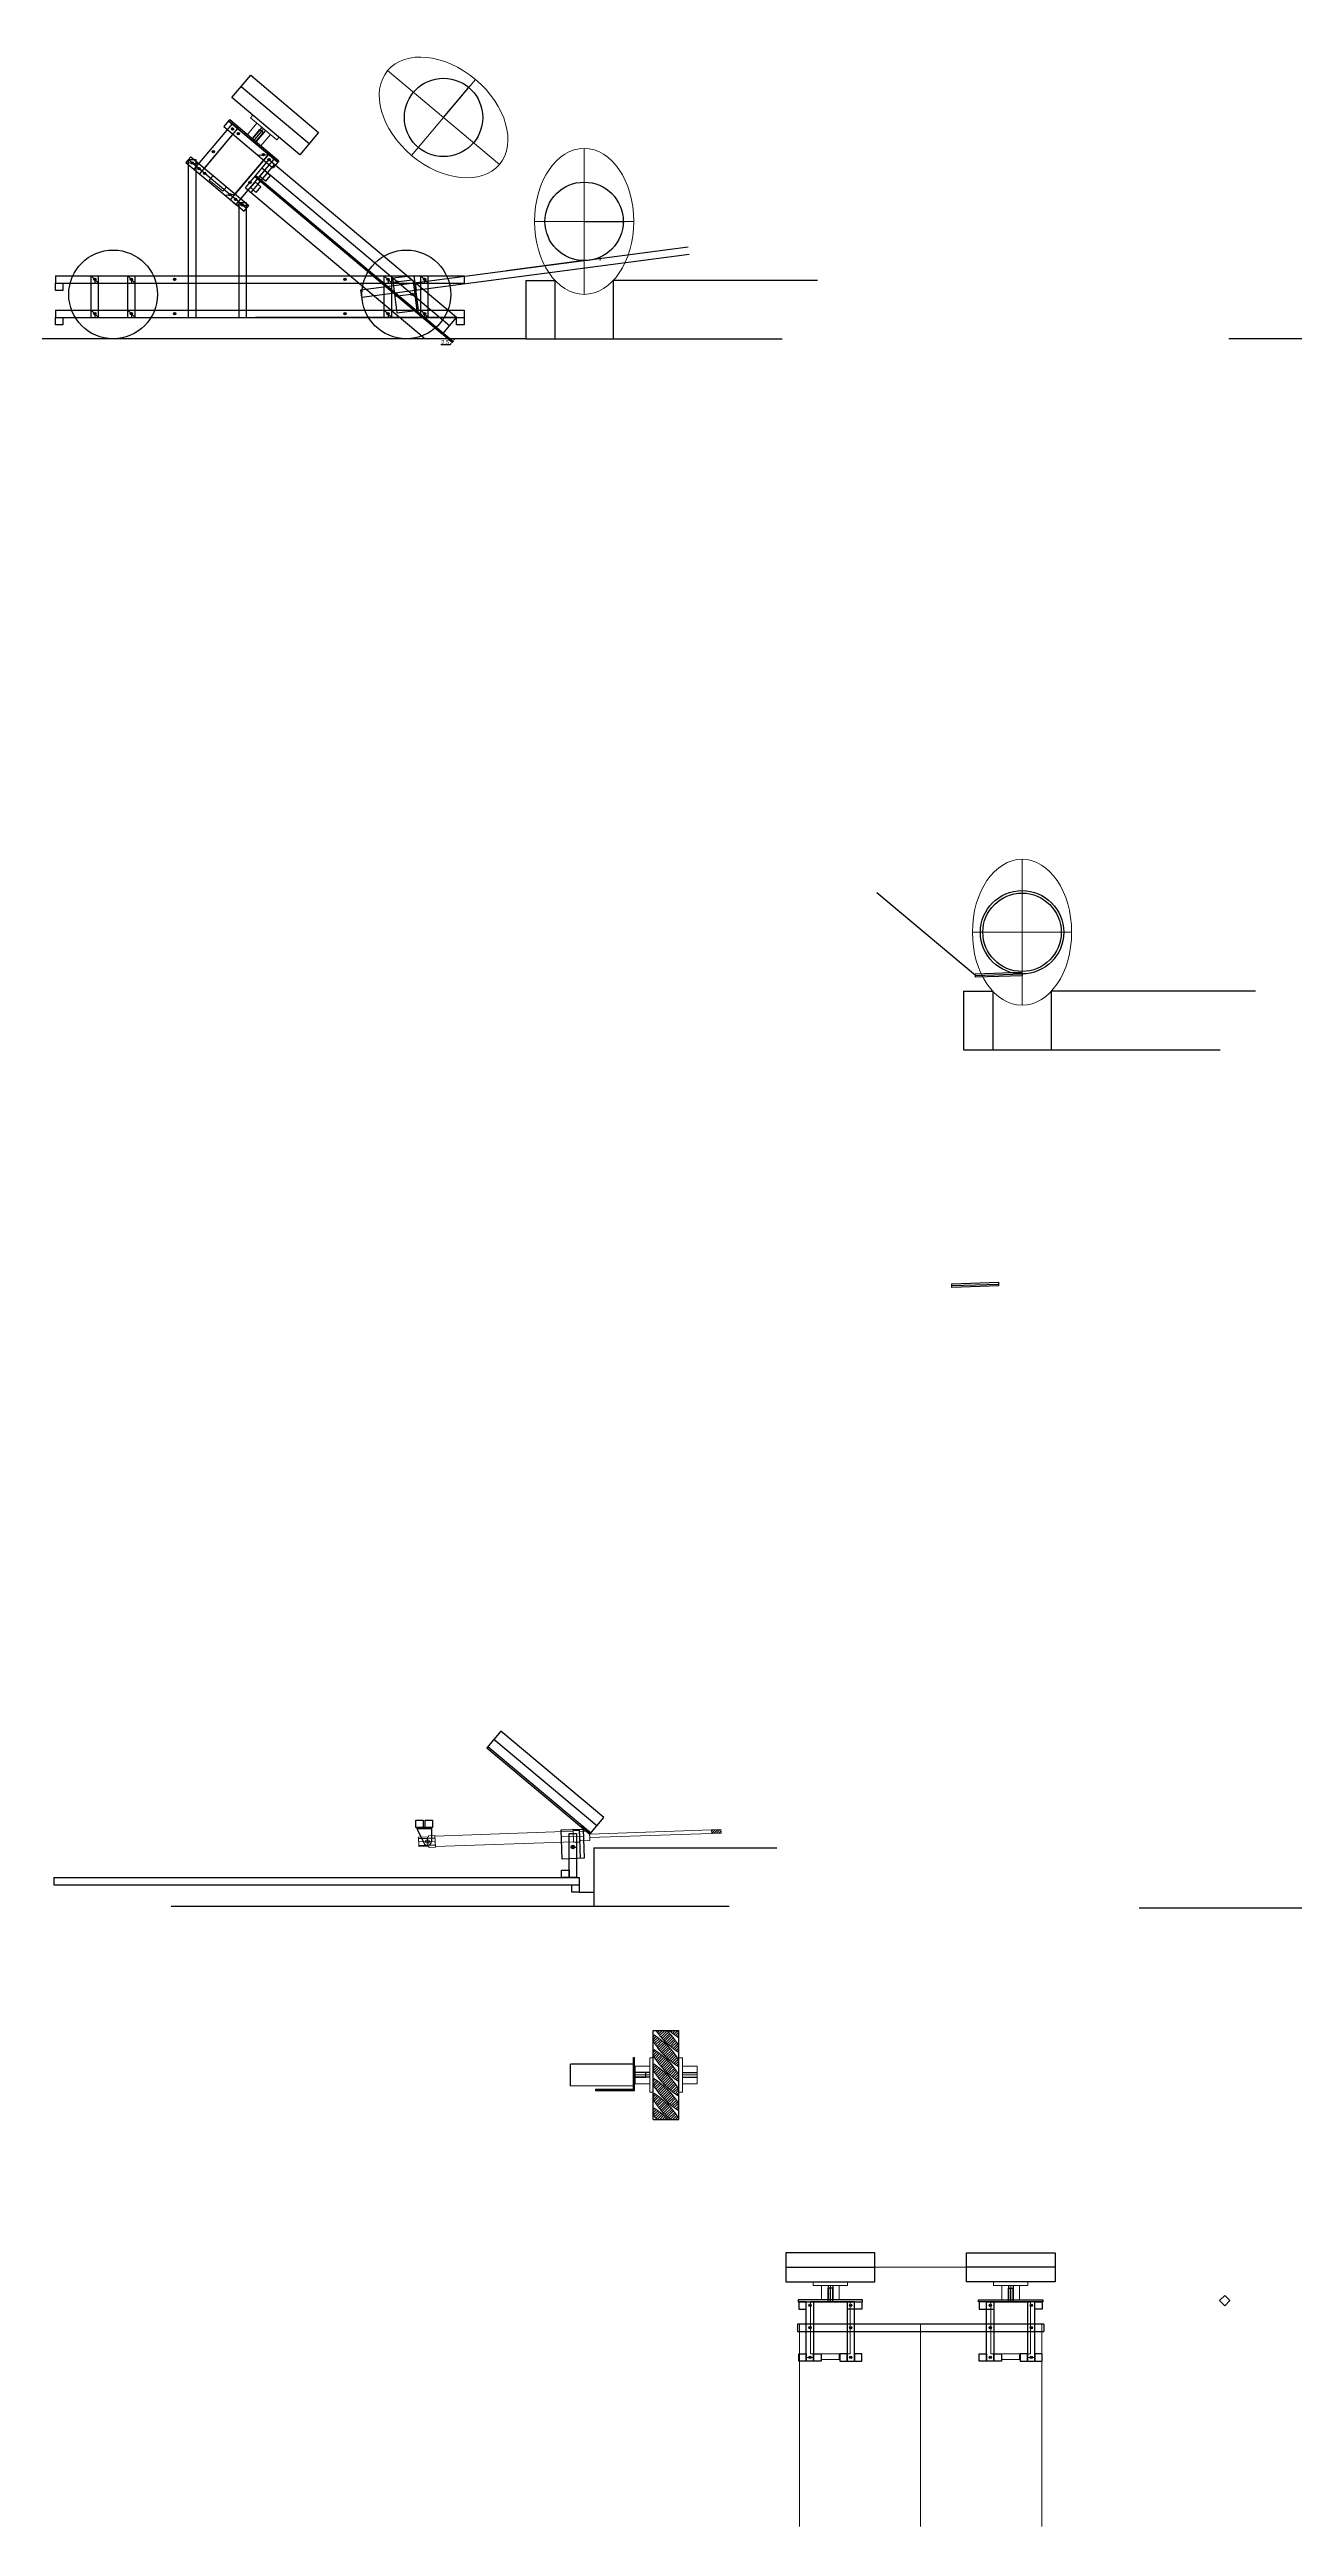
# Model space of a CAD drawing. Header units: millimetres. Extents: x -15418 to 43885, y -27590 to 23052.
# Drawn here: x 32879 to 35011, y -6632 to -2390 of the extents above; entities that cross this region are included whole.
import ezdxf

# ---------------------------------------------------------------- set-up
doc = ezdxf.new("R2010")
doc.units = ezdxf.units.MM
doc.header["$LTSCALE"] = 0.5
doc.layers.get('0').update_dxf_attribs({"lineweight": 5})
doc.layers.get('Defpoints').update_dxf_attribs({"color": 4})
for name, color, linetype in [('Layer1', 1, 'Continuous'), ('Layer2', 2, 'Continuous'), ('Layer3', 9, 'Continuous'), ('Layer4', 6, 'Continuous')]:
    doc.layers.add(name, color=color, linetype=linetype)
doc.layers.add('Layer5', color=51, linetype='Continuous', lineweight=5)
doc.layers.add('Layer9', color=3, linetype='Continuous', lineweight=5)
doc.dimstyles.new('ISO-25', dxfattribs={"dimtxt": 7, "dimasz": 3, "dimexe": 1, "dimexo": 1, "dimgap": 1, "dimtad": 1, "dimtoh": 1, "dimdec": 3, "dimdsep": 46, "dimtxsty": 'Standard', "dimcen": 2.5, "dimadec": 0, "dimazin": 0, "dimtfac": 1, "dimtdec": 3, "dimtmove": 0, "dimatfit": 3, "dimfxl": 1, "dimarcsym": 1})
pattern_1 = [(225, (57658.883, 9709.312), (2.24506403, -2.24506403), [])]

# ---------------------------------------------------------------- blocks, each defined once
blk = doc.blocks.new('*D106')
at = {"layer": 'Defpoints', "color": 0, "transparency": 16777216}
for p in [(33551.8, -2877.3), (33553.4, -2875.4), (33568, -2890.9)]:
    blk.add_point(p, dxfattribs=at)
at = {"layer": 'Layer1', "color": 0, "lineweight": -2, "transparency": 16777216}
for p, q in [((33552.6, -2878), (33568.7, -2891.5)), ((33554.2, -2876.1), (33570.3, -2889.6)), ((33571.5, -2886.7), (33573.4, -2884.4)), ((33564.1, -2895.5), (33549.1, -2895.5)), ((33566, -2893.2), (33564.1, -2895.5)), ((33569.6, -2889), (33568, -2890.9))]:
    blk.add_line(p, q, dxfattribs=at)
at = {"layer": 'Layer1', "color": 0, "transparency": 16777216}
for points in [[(33565.7, -2892.9), (33566.4, -2893.5), (33568, -2890.9)], [(33571.1, -2886.4), (33571.9, -2887), (33569.6, -2889)]]:
    blk.add_solid(points, dxfattribs=at)
at = {"layer": 'Layer1', "color": 0, "transparency": 16777216, "insert": (33556.1, -2891), "char_height": 7, "attachment_point": 5}
blk.add_mtext('2.5', dxfattribs=at)

msp = doc.modelspace()

# ---------------------------------------------------------------- hatches: boundary and pattern name
at = {"layer": 'Layer1', "true_color": 0xf8d731, "transparency": 33554661}
h = msp.add_hatch(dxfattribs=at)
h.set_pattern_fill('ANSI31', color=40, scale=0.52)
h.set_pattern_definition([(45, (9082.6226, -20088.0658), (-1.1674333, 1.1674333), [])])
h.paths.add_polyline_path([(33510.2079, -5434.5269), (33510.2079, -5436.0269), (33514.2079, -5436.0269), (33514.2079, -5434.5269)])
h.paths.add_polyline_path([(33530.2879, -5436.0269), (33530.2879, -5434.5269), (33526.2879, -5434.5269), (33526.2879, -5436.0269)])
at = {"layer": 'Layer5', "transparency": 33554661}
h = msp.add_hatch(dxfattribs=at)
h.set_pattern_fill('ANSI31', color=256, angle=-180)
h.set_pattern_definition(pattern_1)
h.paths.add_polyline_path([(33939.489, -5782.1657, 0.036565829), (33955.4219, -5794.0549), (33955.4219, -5790.0549), (33956.6619, -5791.2949), (33956.6619, -5786.2949), (33955.4219, -5785.0549), (33955.4219, -5782.1657)], flags=17)
edge = h.paths.add_edge_path()
edge.add_line((33956.6619, -5916.2949), (33956.6619, -5911.2949))
edge.add_line((33956.6619, -5911.2949), (33955.4219, -5910.0549))
edge.add_line((33955.4219, -5910.0549), (33955.4219, -5906.0549))
edge.add_arc((33840.4334, -5979.5234), 136.455, 32.5753358, 57.4246642)
edge.add_line((33913.9019, -5864.5349), (33913.9019, -5868.5349))
edge.add_line((33913.9019, -5868.5349), (33912.6619, -5867.2949))
edge.add_line((33912.6619, -5867.2949), (33912.6619, -5872.2949))
edge.add_line((33912.6619, -5872.2949), (33913.9019, -5873.5349))
edge.add_line((33913.9019, -5873.5349), (33913.9019, -5877.5349))
edge.add_arc((34028.6333, -5804.3235), 136.1, 212.5424058, 237.4575942)
edge.add_line((33955.4219, -5919.0549), (33955.4219, -5915.0549))
edge.add_line((33955.4219, -5915.0549), (33956.6619, -5916.2949))
edge = h.paths.add_edge_path()
edge.add_line((33956.6619, -5841.2949), (33956.6619, -5836.2949))
edge.add_line((33956.6619, -5836.2949), (33955.4219, -5835.0549))
edge.add_line((33955.4219, -5835.0549), (33955.4219, -5831.0549))
edge.add_arc((33840.4334, -5904.5234), 136.455, 32.5753358, 57.4246642)
edge.add_line((33913.9019, -5789.5349), (33913.9019, -5793.5349))
edge.add_line((33913.9019, -5793.5349), (33912.6619, -5792.2949))
edge.add_line((33912.6619, -5792.2949), (33912.6619, -5797.2949))
edge.add_line((33912.6619, -5797.2949), (33913.9019, -5798.5349))
edge.add_line((33913.9019, -5798.5349), (33913.9019, -5802.5349))
edge.add_arc((34028.6333, -5729.3235), 136.1, 212.5424058, 237.4575942)
edge.add_line((33955.4219, -5844.0549), (33955.4219, -5840.0549))
edge.add_line((33955.4219, -5840.0549), (33956.6619, -5841.2949))
edge = h.paths.add_edge_path()
edge.add_line((33956.6619, -5816.2949), (33956.6619, -5811.2949))
edge.add_line((33956.6619, -5811.2949), (33955.4219, -5810.0549))
edge.add_line((33955.4219, -5810.0549), (33955.4219, -5806.0549))
edge.add_arc((33840.4334, -5879.5234), 136.455, 32.5753358, 45.518645)
edge.add_line((33936.0443, -5782.1657), (33916.9919, -5782.1657))
edge.add_arc((34028.6333, -5704.3235), 136.1, 214.8862079, 237.4575942)
edge.add_line((33955.4219, -5819.0549), (33955.4219, -5815.0549))
edge.add_line((33955.4219, -5815.0549), (33956.6619, -5816.2949))
h = msp.add_hatch(dxfattribs=at)
h.set_pattern_fill('ANSI31', color=256, angle=-180)
h.set_pattern_definition(pattern_1)
edge = h.paths.add_edge_path()
edge.add_line((33956.6619, -5891.2949), (33956.6619, -5886.2949))
edge.add_line((33956.6619, -5886.2949), (33955.4219, -5885.0549))
edge.add_line((33955.4219, -5885.0549), (33955.4219, -5881.0549))
edge.add_arc((33840.4334, -5954.5234), 136.455, 32.5753358, 57.4246642)
edge.add_line((33913.9019, -5839.5349), (33913.9019, -5843.5349))
edge.add_line((33913.9019, -5843.5349), (33912.6619, -5842.2949))
edge.add_line((33912.6619, -5842.2949), (33912.6619, -5847.2949))
edge.add_line((33912.6619, -5847.2949), (33913.9019, -5848.5349))
edge.add_line((33913.9019, -5848.5349), (33913.9019, -5852.5349))
edge.add_arc((34028.6333, -5779.3235), 136.1, 212.5424058, 237.4575942)
edge.add_line((33955.4219, -5894.0549), (33955.4219, -5890.0549))
edge.add_line((33955.4219, -5890.0549), (33956.6619, -5891.2949))
edge = h.paths.add_edge_path()
edge.add_line((33956.6619, -5866.2949), (33956.6619, -5861.2949))
edge.add_line((33956.6619, -5861.2949), (33955.4219, -5860.0549))
edge.add_line((33955.4219, -5860.0549), (33955.4219, -5856.0549))
edge.add_arc((33840.4334, -5929.5234), 136.455, 32.5753358, 57.4246642)
edge.add_line((33913.9019, -5814.5349), (33913.9019, -5818.5349))
edge.add_line((33913.9019, -5818.5349), (33912.6619, -5817.2949))
edge.add_line((33912.6619, -5817.2949), (33912.6619, -5822.2949))
edge.add_line((33912.6619, -5822.2949), (33913.9019, -5823.5349))
edge.add_line((33913.9019, -5823.5349), (33913.9019, -5827.5349))
edge.add_arc((34028.6333, -5754.3235), 136.1, 212.5424058, 237.4575942)
edge.add_line((33955.4219, -5869.0549), (33955.4219, -5865.0549))
edge.add_line((33955.4219, -5865.0549), (33956.6619, -5866.2949))
h = msp.add_hatch(dxfattribs=at)
h.set_pattern_fill('ANSI31', color=256, angle=-180)
h.set_pattern_definition(pattern_1)
edge = h.paths.add_edge_path()
edge.add_line((33912.6619, -5892.2949), (33912.6619, -5897.2949))
edge.add_line((33912.6619, -5897.2949), (33913.9019, -5898.5349))
edge.add_line((33913.9019, -5898.5349), (33913.9019, -5902.5349))
edge.add_arc((34028.6333, -5829.3235), 136.1, 212.5424058, 230.6485407)
edge.add_line((33942.3356, -5934.5657), (33955.4219, -5934.5657))
edge.add_line((33955.4219, -5934.5657), (33955.4219, -5931.0549))
edge.add_arc((33840.4334, -6004.5234), 136.455, 32.5753358, 57.4246642)
edge.add_line((33913.9019, -5889.5349), (33913.9019, -5893.5349))
edge.add_line((33913.9019, -5893.5349), (33912.6619, -5892.2949))
edge = h.paths.add_edge_path()
edge.add_line((33912.6619, -5917.2949), (33912.6619, -5922.2949))
edge.add_line((33912.6619, -5922.2949), (33913.9019, -5923.5349))
edge.add_line((33913.9019, -5923.5349), (33913.9019, -5927.5349))
edge.add_arc((34028.6333, -5854.3235), 136.1, 212.5424058, 216.1273887)
edge.add_line((33918.7042, -5934.5657), (33938.4283, -5934.5657))
edge.add_arc((33840.4334, -6029.5234), 136.455, 44.0982036, 57.4246642)
edge.add_line((33913.9019, -5914.5349), (33913.9019, -5918.5349))
edge.add_line((33913.9019, -5918.5349), (33912.6619, -5917.2949))
at = {"layer": 'Layer9', "true_color": 0xf8d731, "transparency": 33554661}
h = msp.add_hatch(dxfattribs=at)
h.set_pattern_fill('ANSI31', color=40, scale=0.9, angle=2)
h.set_pattern_definition([(47, (2674.77, 3975.2038), (-2.0898432, 1.94881031), [])])
h.paths.add_polyline_path([(34028.7168, -5438.0943), (34012.7266, -5438.6527), (34012.936, -5444.649), (34028.9262, -5444.0906)])

# ---------------------------------------------------------------- linework, layer by layer
at = {"transparency": 33554661}
for p, q in [((33222.7683, -2506.6238), (33226.6251, -2502.0275)), ((33226.6251, -2502.0275), (33271.8217, -2539.952)), ((33201.3231, -2525.1805), (33144.115, -2593.3584)), ((33233.876, -2515.9442), (33217.8063, -2535.0953)), ((33240.7876, -2554.379), (33217.8063, -2535.0953)), ((33267.965, -2544.5483), (33222.7683, -2506.6238)), ((33245.3666, -2525.586), (33229.297, -2544.7371)), ((33256.8573, -2535.2278), (33240.7876, -2554.379)), ((33271.8217, -2539.952), (33267.965, -2544.5483)), ((33196.206, -2637.068), (33253.4141, -2568.8901)), ((33144.115, -2593.3584), (33196.206, -2637.068)), ((33158.6698, -2605.5714), (33152.2098, -2613.2702)), ((33152.2098, -2613.2702), (33175.1911, -2632.5538)), ((33181.6512, -2624.855), (33158.6698, -2605.5714)), ((33175.1911, -2632.5538), (33181.6512, -2624.855)), ((33880.6619, -5828.3657), (33878.6619, -5828.3657)), ((33881.6619, -5843.3657), (33881.6619, -5873.3657)), ((33906.6619, -5843.3657), (33881.6619, -5843.3657)), ((33912.6619, -5828.8657), (33906.6619, -5828.8657)), ((33906.6619, -5828.8657), (33906.6619, -5887.8657)), ((33912.6619, -5887.8657), (33912.6619, -5828.8657)), ((33956.6619, -5887.8657), (33956.6619, -5828.8657)), ((33956.6619, -5828.8657), (33962.6619, -5828.8657)), ((33962.6619, -5828.8657), (33962.6619, -5887.8657)), ((33962.6619, -5843.3657), (33987.6619, -5843.3657)), ((33987.6619, -5843.3657), (33987.6619, -5873.3657)), ((33813.7972, -5883.5271), (33813.8021, -5885.5271)), ((33881.6619, -5858.3657), (33878.6619, -5858.3657)), ((33880.6619, -5858.3657), (33878.6619, -5858.3657)), ((33906.6619, -5858.3657), (33881.6619, -5858.3657)), ((33906.6619, -5873.3657), (33881.6619, -5873.3657)), ((33906.6619, -5887.8657), (33912.6619, -5887.8657)), ((33962.6619, -5887.8657), (33956.6619, -5887.8657)), ((33962.6619, -5858.3657), (33987.6619, -5858.3657)), ((33962.6619, -5873.3657), (33987.6619, -5873.3657)), ((34245.5783, -6212.7108), (34186.5783, -6212.7108)), ((34186.5783, -6212.7108), (34186.5783, -6218.7108)), ((34186.5783, -6218.7108), (34245.5783, -6218.7108)), ((34201.0783, -6218.7108), (34201.0783, -6243.7108)), ((34216.0783, -6218.7108), (34216.0783, -6243.7108)), ((34231.0783, -6218.7108), (34231.0783, -6243.7108)), ((34245.5783, -6218.7108), (34245.5783, -6212.7108)), ((34495.5783, -6212.7108), (34554.5783, -6212.7108)), ((34495.5783, -6218.7108), (34495.5783, -6212.7108)), ((34554.5783, -6218.7108), (34495.5783, -6218.7108)), ((34510.0783, -6218.7108), (34510.0783, -6243.7108)), ((34525.0783, -6218.7108), (34525.0783, -6243.7108)), ((34540.0783, -6218.7108), (34540.0783, -6243.7108)), ((34554.5783, -6212.7108), (34554.5783, -6218.7108)), ((34182.0783, -6335.7108), (34182.0783, -6246.7108)), ((34201.0783, -6243.7108), (34231.0783, -6243.7108)), ((34250.0783, -6246.7108), (34250.0783, -6335.7108)), ((34491.0783, -6246.7108), (34491.0783, -6335.7108)), ((34540.0783, -6243.7108), (34510.0783, -6243.7108)), ((34559.0783, -6335.7108), (34559.0783, -6246.7108)), ((34250.0783, -6335.7108), (34182.0783, -6335.7108)), ((34201.0783, -6345.7608), (34201.0783, -6335.7108)), ((34201.0783, -6335.7108), (34231.0783, -6335.7108)), ((34231.0783, -6345.7608), (34201.0783, -6345.7608)), ((34231.0783, -6335.7108), (34231.0783, -6345.7608)), ((34491.0783, -6335.7108), (34559.0783, -6335.7108)), ((34510.0783, -6335.7108), (34510.0783, -6345.7608)), ((34540.0783, -6335.7108), (34510.0783, -6335.7108)), ((34510.0783, -6345.7608), (34540.0783, -6345.7608)), ((34540.0783, -6345.7608), (34540.0783, -6335.7108))]:
    msp.add_line(p, q, dxfattribs=at)
at = {"layer": 'Defpoints', "transparency": 33554661}
for p, q in [((33768.5049, -5444.9722), (33781.2049, -5444.9722)), ((33768.5049, -5520.1069), (33768.5049, -5444.9722)), ((33774.8549, -5467.9722), (33781.2049, -5467.9722)), ((33781.2049, -5444.9722), (33781.2049, -5520.1069)), ((33781.2049, -5520.1069), (33768.5049, -5520.1069)), ((33785.8274, -5545.5069), (33810.8274, -5545.5069)), ((33878.6619, -5839.7157), (33770.8619, -5839.7157)), ((33770.8619, -5877.0157), (33770.8619, -5839.7157)), ((33878.6619, -5877.0157), (33878.6619, -5839.7157)), ((33878.6619, -5847.3657), (33879.9619, -5847.3657)), ((33879.9619, -5869.3657), (33879.9619, -5847.3657)), ((33878.6619, -5877.0157), (33770.8619, -5877.2985)), ((33878.6619, -5854.3657), (33879.9619, -5854.3657)), ((33878.6619, -5858.3657), (33879.9619, -5858.3657)), ((33878.6619, -5862.3657), (33879.9619, -5862.3657)), ((33878.6619, -5869.3657), (33879.9619, -5869.3657)), ((33899.9619, -5854.3657), (33879.9619, -5854.3657)), ((33879.9619, -5862.3657), (33899.9619, -5862.3657)), ((33899.9619, -5862.3657), (33899.9619, -5854.3657)), ((34882.5831, -6244.7725), (34891.5633, -6235.7922)), ((34891.5633, -6253.7528), (34882.5831, -6244.7725)), ((34891.5633, -6235.7922), (34900.5436, -6244.7725)), ((34900.5436, -6244.7725), (34891.5633, -6253.7528))]:
    msp.add_line(p, q, dxfattribs=at)
at = {"layer": 'Layer1', "transparency": 33554661}
for p, q in [((33191.004, -2472.1379), (33223.1434, -2433.8357)), ((33207.0737, -2452.9868), (33323.5124, -2550.6905)), ((33223.1434, -2433.8357), (33339.5821, -2531.5394)), ((33553.5217, -2506.0552), (33598.5168, -2452.4321)), ((33307.4427, -2569.8416), (33191.004, -2472.1379)), ((33191.2113, -2516.6957), (33125.647, -2594.8322)), ((33135.3757, -2602.9956), (33200.9401, -2524.8591)), ((33185.2361, -2511.682), (33177.0727, -2521.4107)), ((33177.0727, -2521.4107), (33261.3376, -2592.1174)), ((33185.2361, -2511.682), (33187.1645, -2509.3838)), ((33269.501, -2582.3886), (33185.2361, -2511.682)), ((33185.2361, -2511.682), (33269.501, -2582.3886)), ((33195.6543, -2520.4239), (33185.9256, -2512.2605)), ((33187.1645, -2509.3838), (33271.4294, -2580.0905)), ((33193.9864, -2525.4675), (33190.0016, -2525.8161)), ((33193.5261, -2526.9274), (33190.4619, -2524.3562)), ((33190.7084, -2527.1739), (33193.2795, -2524.1097)), ((33200.9401, -2524.8591), (33191.2113, -2516.6957)), ((33192.1683, -2527.6342), (33191.8197, -2523.6494)), ((33195.6543, -2520.4239), (33205.3831, -2528.5873)), ((33203.7151, -2533.6309), (33199.7303, -2533.9795)), ((33201.3231, -2525.1805), (33253.4141, -2568.8901)), ((33201.5484, -2531.8128), (33201.897, -2535.7976)), ((33224.3044, -2544.4641), (33239.0885, -2526.8451)), ((33224.3044, -2544.4641), (33230.4328, -2549.6064)), ((33227.3686, -2547.0353), (33242.1527, -2529.4163)), ((33230.4328, -2549.6064), (33245.2169, -2531.9874)), ((33239.0885, -2526.8451), (33245.2169, -2531.9874)), ((33339.5821, -2531.5394), (33307.4427, -2569.8416)), ((33112.2042, -2583.1608), (33211.79, -2666.7232)), ((33120.4805, -2573.5268), (33112.3171, -2583.2556)), ((33112.3171, -2583.2556), (33211.79, -2666.7232)), ((33112.3171, -2583.2556), (33134.0032, -2584.8737)), ((33215.8717, -2661.8588), (33116.3988, -2578.3912)), ((33116.8139, -2848.6038), (33116.8139, -2578.6038)), ((33129.5139, -2578.6038), (33116.8139, -2578.6038)), ((33120.3676, -2573.432), (33219.9534, -2656.9944)), ((33123.1602, -2582.0646), (33123.1602, -2586.0646)), ((33129.5139, -2848.6038), (33129.5139, -2578.6038)), ((33157.6797, -2563.4245), (33160.7439, -2565.9956)), ((33160.4974, -2563.178), (33157.9262, -2566.2421)), ((33253.7971, -2569.2114), (33188.2328, -2647.348)), ((33197.9616, -2655.5114), (33263.5259, -2577.3748)), ((33214.0066, -2626.5108), (33254.1808, -2578.633)), ((33223.7354, -2634.6742), (33263.9096, -2586.7964)), ((33235.905, -2570.7768), (33253.7971, -2569.2114)), ((33246.8434, -2569.8198), (33242.8587, -2570.1684)), ((33244.6767, -2568.0017), (33245.0254, -2571.9865)), ((33259.0828, -2573.6467), (33249.3541, -2565.4833)), ((33256.5722, -2577.9832), (33252.5874, -2578.3318)), ((33253.0477, -2576.872), (33256.1119, -2579.4431)), ((33253.2942, -2579.6896), (33255.8654, -2576.6254)), ((33263.5259, -2577.3748), (33253.7971, -2569.2114)), ((33575.9195, -2848.6038), (33254.1808, -2578.633)), ((33254.7541, -2580.1499), (33254.4055, -2576.1651)), ((33259.0828, -2573.6467), (33268.8116, -2581.8101)), ((33269.6013, -2582.4727), (33261.4379, -2592.2015)), ((33271.4294, -2580.0905), (33269.501, -2582.3886)), ((33125.647, -2594.8322), (33135.3757, -2602.9956)), ((33132.7935, -2593.994), (33136.7783, -2593.6454)), ((33136.318, -2595.1053), (33133.2538, -2592.5342)), ((33133.5003, -2595.3518), (33136.0715, -2592.2876)), ((33134.6116, -2591.8273), (33134.9602, -2595.8121)), ((33146.507, -2601.8088), (33142.5223, -2602.1575)), ((33144.3403, -2599.9907), (33144.689, -2603.9755)), ((33220.2655, -2615.9402), (33223.3297, -2618.5114)), ((33223.0832, -2615.6937), (33220.5121, -2618.7579)), ((33230.7437, -2616.4431), (33222.5803, -2626.1719)), ((33222.5803, -2626.1719), (33232.3091, -2634.3353)), ((33230.0763, -2607.3597), (33551.815, -2877.3305)), ((33240.4725, -2624.6065), (33230.7437, -2616.4431)), ((33231.6833, -2605.4445), (33553.4219, -2875.4153)), ((33232.3091, -2634.3353), (33240.4725, -2624.6065)), ((33235.6081, -2620.5248), (33251.6778, -2601.3737)), ((33238.65, -2607.0208), (33246.8134, -2597.292)), ((33248.3788, -2615.1842), (33238.65, -2607.0208)), ((33563.8672, -2862.9671), (33242.1286, -2592.9963)), ((33256.7217, -2605.2414), (33246.993, -2597.078)), ((33256.5422, -2605.4554), (33248.3788, -2615.1842)), ((33178.6969, -2638.9548), (33196.589, -2637.3894)), ((33189.6353, -2637.9978), (33185.6506, -2638.3464)), ((33187.4686, -2636.1797), (33187.8173, -2640.1645)), ((33188.2328, -2647.348), (33197.9616, -2655.5114)), ((33195.3793, -2646.5098), (33199.3641, -2646.1612)), ((33195.8396, -2645.0499), (33198.9038, -2647.6211)), ((33196.0861, -2647.8676), (33198.6573, -2644.8034)), ((33197.1974, -2644.3431), (33197.546, -2648.3279)), ((33198.1544, -2655.2816), (33219.9534, -2656.9944)), ((33202.7039, -2651.6145), (33202.7039, -2848.6038)), ((33202.7039, -2651.6145), (33215.4039, -2651.6145)), ((33209.0539, -2654.138), (33209.0539, -2658.138)), ((33211.79, -2666.7232), (33219.9534, -2656.9944)), ((33215.4039, -2651.6145), (33215.4039, -2848.6038)), ((33794.3058, -2684.0176), (33864.3058, -2684.0176)), ((33412.0223, -2801.1648), (33972.4806, -2727.8275)), ((33413.6701, -2813.7574), (33974.1284, -2740.4202)), ((33794.3058, -2751.1421), (33661.4384, -2768.5281)), ((32888.6195, -2789.8538), (32901.3195, -2789.8538)), ((32888.6195, -2802.5538), (32888.6195, -2789.8538)), ((32901.3195, -2789.8538), (32901.3195, -2802.5538)), ((32949.8195, -2848.6038), (32949.8195, -2777.1538)), ((32949.8195, -2777.1538), (32962.5195, -2777.1538)), ((32949.8195, -2789.8538), (32962.5195, -2789.8538)), ((32956.1695, -2781.5038), (32956.1695, -2789.8538)), ((32956.1695, -2781.5038), (32956.1695, -2789.8538)), ((32962.5195, -2848.6038), (32962.5195, -2777.1538)), ((33012.5195, -2848.6038), (33012.5195, -2777.1538)), ((33012.5195, -2777.1538), (33025.2195, -2777.1538)), ((33012.5195, -2789.8538), (33025.2195, -2789.8538)), ((33018.8695, -2781.5038), (33018.8695, -2789.8538)), ((33018.8695, -2781.5038), (33018.8695, -2789.8538)), ((33025.2195, -2848.6038), (33025.2195, -2777.1538)), ((33086.4195, -2777.1538), (33099.1195, -2777.1538)), ((33086.4195, -2789.8538), (33099.1195, -2789.8538)), ((33090.7695, -2783.5038), (33094.7695, -2783.5038)), ((33092.7695, -2785.5038), (33092.7695, -2781.5038)), ((33378.1195, -2777.1538), (33390.8195, -2777.1538)), ((33378.1195, -2789.8538), (33390.8195, -2789.8538)), ((33382.4695, -2783.5038), (33386.4695, -2783.5038)), ((33384.4695, -2785.5038), (33384.4695, -2781.5038)), ((33452.0195, -2848.6038), (33452.0195, -2777.1538)), ((33452.0195, -2777.1538), (33464.7195, -2777.1538)), ((33458.3695, -2781.5038), (33458.3695, -2789.8538)), ((33458.3695, -2781.5038), (33458.3695, -2789.8538)), ((33464.7195, -2848.6038), (33464.7195, -2777.1538)), ((33503.4256, -2777.0361), (33466.2807, -2781.3606)), ((33466.2807, -2781.3606), (33473.5929, -2840.9133)), ((33499.4977, -2784.4783), (33467.1512, -2788.4499)), ((33504.9002, -2789.0115), (33492.0163, -2778.2006)), ((33508.332, -2836.6479), (33502.2053, -2786.7503)), ((33510.8134, -2836.3432), (33503.4256, -2777.0361)), ((33504.9002, -2789.0115), (33506.5479, -2801.6041)), ((33514.7195, -2848.6038), (33514.7195, -2777.1538)), ((33514.7195, -2777.1538), (33527.4195, -2777.1538)), ((33521.0695, -2781.5038), (33521.0695, -2789.8538)), ((33521.0695, -2781.5038), (33521.0695, -2789.8538)), ((33527.4195, -2848.6038), (33527.4195, -2777.1538)), ((33694.3058, -2785.1038), (33694.3058, -2885.1038)), ((33694.3058, -2785.1038), (33744.3058, -2785.1038)), ((33744.3058, -2785.1038), (33744.3058, -2885.1038)), ((34194.3058, -2785.1038), (33844.3058, -2785.1038)), ((33844.3058, -2785.1038), (33844.3058, -2885.1038)), ((32901.3195, -2802.5538), (32888.6195, -2802.5538)), ((32956.1695, -2840.2538), (32956.1695, -2848.6038)), ((33018.8695, -2840.2538), (33018.8695, -2848.6038)), ((33086.4195, -2835.9038), (33099.1195, -2835.9038)), ((33092.7695, -2844.2538), (33092.7695, -2840.2538)), ((33378.1195, -2835.9038), (33390.8195, -2835.9038)), ((33384.4695, -2844.2538), (33384.4695, -2840.2538)), ((33413.6701, -2813.7574), (33412.0223, -2801.1648)), ((33458.3695, -2840.2538), (33458.3695, -2848.6038)), ((33507.3245, -2807.9286), (33470.104, -2812.4987)), ((33473.5929, -2840.9133), (33510.8134, -2836.3432)), ((33521.0695, -2840.2538), (33521.0695, -2848.6038)), ((32888.6195, -2848.6038), (32901.3195, -2848.6038)), ((32888.6195, -2861.3038), (32888.6195, -2848.6038)), ((32901.3195, -2861.3038), (32888.6195, -2861.3038)), ((32901.3195, -2848.6038), (32901.3195, -2861.3038)), ((32949.8195, -2848.6038), (32962.5195, -2848.6038)), ((33012.5195, -2848.6038), (33025.2195, -2848.6038)), ((33086.4195, -2848.6038), (33099.1195, -2848.6038)), ((33090.7695, -2842.2538), (33094.7695, -2842.2538)), ((33116.8139, -2848.6038), (33129.5139, -2848.6038)), ((33202.7039, -2848.6038), (33215.4039, -2848.6038)), ((33575.9195, -2848.6038), (33231.1995, -2848.6038)), ((33378.1195, -2848.6038), (33390.8195, -2848.6038)), ((33382.4695, -2842.2538), (33386.4695, -2842.2538)), ((33452.0195, -2848.6038), (33464.7195, -2848.6038)), ((33514.7195, -2848.6038), (33527.4195, -2848.6038)), ((33551.815, -2877.3305), (33575.9195, -2848.6038)), ((33575.9195, -2848.6038), (33588.6195, -2848.6038)), ((33575.9195, -2861.3038), (33575.9195, -2848.6038)), ((33588.6195, -2861.3038), (33575.9195, -2861.3038)), ((33588.6195, -2848.6038), (33588.6195, -2861.3038)), ((33694.3058, -2885.1038), (32725.1117, -2885.1038)), ((33694.3058, -2885.1038), (34133.4805, -2885.1038)), ((35867.763, -2885.1038), (34898.5689, -2885.1038)), ((34464.4982, -3975.6063), (34295.9685, -3834.193)), ((34464.3935, -3972.6081), (34544.3448, -3969.8162)), ((34464.6029, -3978.6045), (34464.3935, -3972.6081)), ((34464.4982, -3975.6063), (34544.4495, -3972.8143)), ((34544.5542, -3975.8125), (34464.6029, -3978.6045)), ((34544.3448, -3969.8162), (34544.5542, -3975.8125)), ((34444.4495, -4002.5466), (34444.4495, -4102.5466)), ((34444.4495, -4002.5466), (34494.4495, -4002.5466)), ((34494.4495, -4002.5466), (34494.4495, -4102.5466)), ((34944.4495, -4002.5466), (34594.4495, -4002.5466)), ((34594.4495, -4002.5466), (34594.4495, -4102.5466)), ((34444.4495, -4102.5466), (34883.6242, -4102.5466)), ((34424.0507, -4503.6361), (34504.0019, -4500.8441)), ((34424.2601, -4509.6324), (34424.0507, -4503.6361)), ((34424.1554, -4506.6342), (34504.1066, -4503.8423)), ((34504.2113, -4506.8404), (34424.2601, -4509.6324)), ((34504.0019, -4500.8441), (34504.2113, -4506.8404)), ((33505.8579, -5421.8269), (33518.5579, -5421.8269)), ((33505.8579, -5434.5269), (33505.8579, -5421.8269)), ((33518.5579, -5421.8269), (33518.5579, -5434.5269)), ((33521.9379, -5421.8269), (33534.6379, -5421.8269)), ((33521.9379, -5434.5269), (33521.9379, -5421.8269)), ((33534.6379, -5421.8269), (33534.6379, -5434.5269)), ((33518.5579, -5434.5269), (33505.8579, -5434.5269)), ((33532.7479, -5434.5269), (33507.7479, -5434.5269)), ((33507.7479, -5434.5269), (33507.7479, -5436.0269)), ((33507.7479, -5436.0269), (33519.5667, -5460.9839)), ((33507.7479, -5436.0269), (33532.7479, -5436.0269)), ((33510.2079, -5434.5269), (33510.2079, -5436.0269)), ((33514.2079, -5434.5269), (33510.2079, -5434.5269)), ((33512.2079, -5434.5269), (33512.2079, -5436.0269)), ((33514.2079, -5434.5269), (33514.2079, -5436.0269)), ((33534.6379, -5434.5269), (33521.9379, -5434.5269)), ((33526.1279, -5464.9469), (33525.5479, -5464.9469)), ((33526.2879, -5434.5269), (33526.2879, -5436.0269)), ((33530.2879, -5434.5269), (33526.2879, -5434.5269)), ((33530.2879, -5434.5269), (33530.2879, -5436.0269)), ((33532.7479, -5434.5269), (33532.7479, -5458.6469)), ((33755.0693, -5438.6448), (33792.5465, -5437.3361)), ((33756.8143, -5488.6143), (33755.0693, -5438.6448)), ((33777.8531, -5467.8675), (33771.8567, -5468.0769)), ((33774.7502, -5464.974), (33774.9596, -5470.9703)), ((33788.2951, -5487.515), (33786.5501, -5437.5455)), ((33790.4614, -5430.7928), (33788.533, -5433.0909)), ((33803.8539, -5445.9467), (33788.533, -5433.0909)), ((33790.4614, -5430.7928), (33805.7822, -5443.6486)), ((33792.5465, -5437.3361), (33794.2915, -5487.3056)), ((33805.7822, -5443.6486), (33803.8539, -5445.9467)), ((33810.8274, -5469.4433), (33810.8274, -5569.4433)), ((33810.8274, -5469.4433), (34124.6412, -5469.4433)), ((33755.8049, -5507.4069), (33768.5049, -5507.4069)), ((33755.8049, -5520.1069), (33755.8049, -5507.4069)), ((33794.2915, -5487.3056), (33756.8143, -5488.6143)), ((33768.5049, -5507.4069), (33768.5049, -5520.1069)), ((32885.8274, -5520.1069), (33785.8274, -5520.1069)), ((32885.8274, -5520.1069), (32885.8274, -5532.8069)), ((32885.8274, -5532.8069), (33785.8274, -5532.8069)), ((33768.5049, -5520.1069), (33755.8049, -5520.1069)), ((33773.1274, -5532.8069), (33785.8274, -5532.8069)), ((33773.1274, -5545.5069), (33773.1274, -5532.8069)), ((33785.8274, -5545.5069), (33773.1274, -5545.5069)), ((33785.8274, -5520.1069), (33785.8274, -5532.8069)), ((33785.8274, -5532.8069), (33785.8274, -5545.5069)), ((33086.9185, -5569.443), (34042.9411, -5569.443)), ((34745.2935, -5571.943), (35701.3161, -5571.943)), ((34292.0783, -6162.7108), (34140.0783, -6162.7108)), ((34140.0783, -6162.7108), (34140.0783, -6212.7108)), ((34140.0783, -6187.7108), (34292.0783, -6187.7108)), ((34292.0783, -6212.7108), (34292.0783, -6162.7108)), ((34449.0783, -6212.7108), (34449.0783, -6162.7108)), ((34449.0783, -6162.7108), (34601.0783, -6162.7108)), ((34601.0783, -6187.7108), (34449.0783, -6187.7108)), ((34601.0783, -6162.7108), (34601.0783, -6212.7108)), ((34140.0783, -6212.7108), (34292.0783, -6212.7108)), ((34212.0783, -6246.7108), (34212.0783, -6223.7108)), ((34220.0783, -6223.7108), (34212.0783, -6223.7108)), ((34216.0783, -6246.7108), (34216.0783, -6223.7108)), ((34220.0783, -6246.7108), (34220.0783, -6223.7108)), ((34601.0783, -6212.7108), (34449.0783, -6212.7108)), ((34521.0783, -6246.7108), (34521.0783, -6223.7108)), ((34521.0783, -6223.7108), (34529.0783, -6223.7108)), ((34525.0783, -6246.7108), (34525.0783, -6223.7108)), ((34529.0783, -6246.7108), (34529.0783, -6223.7108)), ((34271.0783, -6243.7108), (34161.0783, -6243.7108)), ((34161.0783, -6243.7108), (34161.0783, -6246.7108)), ((34161.0783, -6246.7108), (34271.0783, -6246.7108)), ((34174.6783, -6246.7108), (34161.9783, -6246.7108)), ((34161.9783, -6246.7108), (34161.9783, -6259.4108)), ((34161.9783, -6259.4108), (34174.6783, -6259.4108)), ((34174.6783, -6259.4108), (34174.6783, -6246.7108)), ((34174.6783, -6246.7108), (34187.3783, -6246.7108)), ((34174.6783, -6348.7108), (34174.6783, -6246.7108)), ((34182.4425, -6251.6466), (34179.6141, -6254.475)), ((34182.4425, -6254.475), (34179.6141, -6251.6466)), ((34250.0783, -6246.7108), (34182.0783, -6246.7108)), ((34187.3783, -6246.7108), (34187.3783, -6348.7108)), ((34220.0783, -6246.7108), (34212.0783, -6246.7108)), ((34257.4783, -6246.7108), (34244.7783, -6246.7108)), ((34244.7783, -6246.7108), (34244.7783, -6348.7108)), ((34270.1783, -6259.4108), (34244.7783, -6259.4108)), ((34252.5425, -6251.6466), (34249.7141, -6254.475)), ((34252.5425, -6254.475), (34249.7141, -6251.6466)), ((34257.4783, -6246.7108), (34270.1783, -6246.7108)), ((34257.4783, -6259.4108), (34257.4783, -6246.7108)), ((34257.4783, -6348.7108), (34257.4783, -6246.7108)), ((34270.1783, -6246.7108), (34270.1783, -6259.4108)), ((34271.0783, -6246.7108), (34271.0783, -6243.7108)), ((34470.0783, -6246.7108), (34470.0783, -6243.7108)), ((34470.0783, -6243.7108), (34580.0783, -6243.7108)), ((34580.0783, -6246.7108), (34470.0783, -6246.7108)), ((34483.6783, -6246.7108), (34470.9783, -6246.7108)), ((34470.9783, -6246.7108), (34470.9783, -6259.4108)), ((34470.9783, -6259.4108), (34496.3783, -6259.4108)), ((34483.6783, -6259.4108), (34483.6783, -6246.7108)), ((34483.6783, -6246.7108), (34496.3783, -6246.7108)), ((34483.6783, -6348.7108), (34483.6783, -6246.7108)), ((34488.6141, -6251.6466), (34491.4425, -6254.475)), ((34488.6141, -6254.475), (34491.4425, -6251.6466)), ((34491.0783, -6246.7108), (34559.0783, -6246.7108)), ((34496.3783, -6246.7108), (34496.3783, -6348.7108)), ((34521.0783, -6246.7108), (34529.0783, -6246.7108)), ((34566.4783, -6246.7108), (34553.7783, -6246.7108)), ((34553.7783, -6246.7108), (34553.7783, -6348.7108)), ((34558.7141, -6251.6466), (34561.5425, -6254.475)), ((34558.7141, -6254.475), (34561.5425, -6251.6466)), ((34566.4783, -6246.7108), (34579.1783, -6246.7108)), ((34566.4783, -6259.4108), (34566.4783, -6246.7108)), ((34566.4783, -6348.7108), (34566.4783, -6246.7108)), ((34579.1783, -6259.4108), (34566.4783, -6259.4108)), ((34579.1783, -6246.7108), (34579.1783, -6259.4108)), ((34580.0783, -6243.7108), (34580.0783, -6246.7108)), ((34159.5783, -6285.0108), (34159.5783, -6297.7108)), ((34581.5783, -6285.0108), (34159.5783, -6285.0108)), ((34159.5783, -6297.7108), (34581.5783, -6297.7108)), ((34179.0283, -6291.3608), (34183.0283, -6291.3608)), ((34181.0283, -6293.3608), (34181.0283, -6289.3608)), ((34249.1283, -6291.3608), (34253.1283, -6291.3608)), ((34251.1283, -6293.3608), (34251.1283, -6289.3608)), ((34492.0283, -6291.3608), (34488.0283, -6291.3608)), ((34490.0283, -6293.3608), (34490.0283, -6289.3608)), ((34562.1283, -6291.3608), (34558.1283, -6291.3608)), ((34560.1283, -6293.3608), (34560.1283, -6289.3608)), ((34581.5783, -6285.0108), (34581.5783, -6297.7108)), ((34161.9783, -6348.4108), (34161.9783, -6335.7108)), ((34161.9783, -6335.7108), (34174.6783, -6335.7108)), ((34161.9783, -6348.4108), (34161.9783, -6335.7108)), ((34161.9783, -6335.7108), (34174.6783, -6335.7108)), ((34174.6783, -6348.4108), (34161.9783, -6348.4108)), ((34174.6783, -6348.4108), (34161.9783, -6348.4108)), ((34174.6783, -6335.7108), (34174.6783, -6348.4108)), ((34174.6783, -6335.7108), (34174.6783, -6348.4108)), ((34187.3783, -6348.7108), (34174.6783, -6348.7108)), ((34179.6141, -6340.6466), (34182.4425, -6343.475)), ((34179.6141, -6343.475), (34182.4425, -6340.6466)), ((34187.3783, -6348.4108), (34187.3783, -6335.7108)), ((34187.3783, -6335.7108), (34200.0783, -6335.7108)), ((34187.3783, -6348.4108), (34187.3783, -6335.7108)), ((34187.3783, -6335.7108), (34200.0783, -6335.7108)), ((34200.0783, -6348.4108), (34187.3783, -6348.4108)), ((34200.0783, -6348.4108), (34187.3783, -6348.4108)), ((34200.0783, -6335.7108), (34200.0783, -6348.4108)), ((34200.0783, -6335.7108), (34200.0783, -6348.4108)), ((34232.0783, -6335.7108), (34232.0783, -6348.4108)), ((34244.7783, -6335.7108), (34232.0783, -6335.7108)), ((34232.0783, -6348.4108), (34244.7783, -6348.4108)), ((34244.7783, -6348.4108), (34244.7783, -6335.7108)), ((34244.7783, -6348.7108), (34257.4783, -6348.7108)), ((34249.7141, -6340.6466), (34252.5425, -6343.475)), ((34249.7141, -6343.475), (34252.5425, -6340.6466)), ((34257.4783, -6335.7108), (34257.4783, -6348.4108)), ((34270.1783, -6335.7108), (34257.4783, -6335.7108)), ((34257.4783, -6335.7108), (34257.4783, -6348.4108)), ((34270.1783, -6335.7108), (34257.4783, -6335.7108)), ((34257.4783, -6348.4108), (34270.1783, -6348.4108)), ((34257.4783, -6348.4108), (34270.1783, -6348.4108)), ((34270.1783, -6348.4108), (34270.1783, -6335.7108)), ((34270.1783, -6348.4108), (34270.1783, -6335.7108)), ((34470.9783, -6348.4108), (34470.9783, -6335.7108)), ((34470.9783, -6335.7108), (34483.6783, -6335.7108)), ((34470.9783, -6348.4108), (34470.9783, -6335.7108)), ((34470.9783, -6335.7108), (34483.6783, -6335.7108)), ((34483.6783, -6348.4108), (34470.9783, -6348.4108)), ((34483.6783, -6348.4108), (34470.9783, -6348.4108)), ((34483.6783, -6335.7108), (34483.6783, -6348.4108)), ((34483.6783, -6335.7108), (34483.6783, -6348.4108)), ((34496.3783, -6348.7108), (34483.6783, -6348.7108)), ((34491.4425, -6340.6466), (34488.6141, -6343.475)), ((34491.4425, -6343.475), (34488.6141, -6340.6466)), ((34496.3783, -6348.4108), (34496.3783, -6335.7108)), ((34496.3783, -6335.7108), (34509.0783, -6335.7108)), ((34509.0783, -6348.4108), (34496.3783, -6348.4108)), ((34509.0783, -6335.7108), (34509.0783, -6348.4108)), ((34541.0783, -6335.7108), (34541.0783, -6348.4108)), ((34553.7783, -6335.7108), (34541.0783, -6335.7108)), ((34541.0783, -6335.7108), (34541.0783, -6348.4108)), ((34553.7783, -6335.7108), (34541.0783, -6335.7108)), ((34541.0783, -6348.4108), (34553.7783, -6348.4108)), ((34541.0783, -6348.4108), (34553.7783, -6348.4108)), ((34553.7783, -6348.4108), (34553.7783, -6335.7108)), ((34553.7783, -6348.4108), (34553.7783, -6335.7108)), ((34553.7783, -6348.7108), (34566.4783, -6348.7108)), ((34561.5425, -6340.6466), (34558.7141, -6343.475)), ((34561.5425, -6343.475), (34558.7141, -6340.6466)), ((34566.4783, -6335.7108), (34566.4783, -6348.4108)), ((34579.1783, -6335.7108), (34566.4783, -6335.7108)), ((34566.4783, -6335.7108), (34566.4783, -6348.4108)), ((34579.1783, -6335.7108), (34566.4783, -6335.7108)), ((34566.4783, -6348.4108), (34579.1783, -6348.4108)), ((34566.4783, -6348.4108), (34579.1783, -6348.4108)), ((34579.1783, -6348.4108), (34579.1783, -6335.7108)), ((34579.1783, -6348.4108), (34579.1783, -6335.7108))]:
    msp.add_line(p, q, dxfattribs=at)
for centre, radius in [((33553.5217, -2506.0552), 67.1245), ((33191.994, -2525.6418), 2), ((33191.994, -2525.6418), 2), ((33201.7227, -2533.8052), 2), ((33123.1602, -2584.0646), 2), ((33159.2118, -2564.71), 2), ((33244.851, -2569.9941), 2), ((33254.5798, -2578.1575), 2), ((33254.5798, -2578.1575), 2), ((33134.7859, -2593.8197), 2), ((33134.7859, -2593.8197), 2), ((33144.5146, -2601.9831), 2), ((33221.7976, -2617.2258), 2), ((33794.3058, -2684.0176), 67.1245), ((33187.6429, -2638.1721), 2), ((33197.3717, -2646.3355), 2), ((33197.3717, -2646.3355), 2), ((33209.0539, -2656.138), 2), ((33092.7695, -2783.5038), 2), ((33384.4695, -2783.5038), 2), ((33474.0514, -2787.6027), 2), ((33092.7695, -2842.2538), 2), ((33384.4695, -2842.2538), 2), ((33499.4301, -2808.8979), 2), ((34544.4495, -3901.4603), 71.354), ((34544.4495, -3901.4603), 67.1245), ((33526.1279, -5458.6469), 3), ((33774.8549, -5467.9722), 3), ((34181.0283, -6253.0608), 2), ((34251.1283, -6253.0608), 2), ((34490.0283, -6253.0608), 2), ((34560.1283, -6253.0608), 2), ((34181.0283, -6291.3608), 2), ((34251.1283, -6291.3608), 2), ((34490.0283, -6291.3608), 2), ((34560.1283, -6291.3608), 2), ((34181.0283, -6342.0608), 2), ((34251.1283, -6342.0608), 2), ((34490.0283, -6342.0608), 2), ((34560.1283, -6342.0608), 2)]:
    msp.add_circle(centre, radius, dxfattribs=at)
msp.add_arc((33525.8379, -5458.0141), 6.9389, 205.3405781, 354.7671247, dxfattribs=at)
at = {"layer": 'Layer2', "transparency": 33554661}
for p, q in [((33242.3025, -2523.0149), (33226.2328, -2542.166)), ((33248.4308, -2528.1572), (33232.3611, -2547.3083)), ((33214.0066, -2626.5108), (33520.4244, -2883.6258)), ((33878.6619, -5883.3705), (33878.6619, -5828.3657)), ((33880.6619, -5885.3657), (33880.6619, -5828.3657)), ((33878.6619, -5883.3705), (33813.7972, -5883.5271)), ((33880.6619, -5885.3657), (33813.8021, -5885.5271)), ((33906.6619, -5854.3657), (33881.6619, -5854.3657)), ((33906.6619, -5862.3657), (33881.6619, -5862.3657)), ((33962.6619, -5854.3657), (33987.6619, -5854.3657)), ((33962.6619, -5862.3657), (33987.6619, -5862.3657)), ((34212.0783, -6218.7108), (34212.0783, -6243.7108)), ((34220.0783, -6218.7108), (34220.0783, -6243.7108)), ((34521.0783, -6218.7108), (34521.0783, -6243.7108)), ((34529.0783, -6218.7108), (34529.0783, -6243.7108))]:
    msp.add_line(p, q, dxfattribs=at)
at = {"layer": 'Layer3', "transparency": 33554661}
for p, q in [((32888.6195, -2777.1538), (33588.6195, -2777.1538)), ((32888.6195, -2777.1538), (32888.6195, -2789.8538)), ((32888.6195, -2789.8538), (33588.6195, -2789.8538)), ((32949.8195, -2777.1538), (32962.5195, -2789.8538)), ((32949.8195, -2777.1538), (32962.5195, -2789.8538)), ((33012.5195, -2777.1538), (33025.2195, -2789.8538)), ((33012.5195, -2777.1538), (33025.2195, -2789.8538)), ((33012.5195, -2777.1538), (33025.2195, -2789.8538)), ((33012.5195, -2777.1538), (33025.2195, -2789.8538)), ((33452.0195, -2777.1538), (33464.7195, -2789.8538)), ((33452.0195, -2777.1538), (33464.7195, -2789.8538)), ((33514.7195, -2777.1538), (33527.4195, -2789.8538)), ((33514.7195, -2777.1538), (33527.4195, -2789.8538)), ((33588.6195, -2777.1538), (33588.6195, -2789.8538)), ((32888.6195, -2835.9038), (33588.6195, -2835.9038)), ((32888.6195, -2835.9038), (32888.6195, -2848.6038)), ((32949.8195, -2835.9038), (32962.5195, -2848.6038)), ((33012.5195, -2835.9038), (33025.2195, -2848.6038)), ((33012.5195, -2835.9038), (33025.2195, -2848.6038)), ((33452.0195, -2835.9038), (33464.7195, -2848.6038)), ((33514.7195, -2835.9038), (33527.4195, -2848.6038)), ((33588.6195, -2835.9038), (33588.6195, -2848.6038)), ((32888.6195, -2848.6038), (33588.6195, -2848.6038)), ((33651.7682, -5269.3789), (33627.6637, -5298.1055)), ((33627.6637, -5298.1055), (33803.8539, -5445.9467)), ((33629.592, -5295.8074), (33805.7822, -5443.6486)), ((33815.9062, -5431.5834), (33639.7159, -5283.7422)), ((33827.9584, -5417.22), (33651.7682, -5269.3789)), ((33803.8539, -5445.9467), (33827.9584, -5417.22)), ((33912.6619, -5782.1657), (33956.6619, -5782.1657)), ((33912.6619, -5934.5657), (33912.6619, -5782.1657)), ((33956.6619, -5934.5657), (33956.6619, -5782.1657)), ((33988.6619, -5858.3657), (33987.6619, -5858.3657)), ((33912.6619, -5934.5657), (33956.6619, -5934.5657))]:
    msp.add_line(p, q, dxfattribs=at)
for centre, radius in [((32987.5195, -2809.1038), 76), ((33489.7195, -2809.1038), 76), ((32956.1695, -2783.5038), 2), ((32956.1695, -2783.5038), 2), ((33018.8695, -2783.5038), 2), ((33018.8695, -2783.5038), 2), ((33458.3695, -2783.5038), 2), ((33458.3695, -2783.5038), 2), ((33521.0695, -2783.5038), 2), ((33521.0695, -2783.5038), 2), ((32956.1695, -2842.2538), 2), ((33018.8695, -2842.2538), 2), ((33458.3695, -2842.2538), 2), ((33521.0695, -2842.2538), 2)]:
    msp.add_circle(centre, radius, dxfattribs=at)
at = {"layer": 'Layer4', "transparency": 33554661}
for p, q in [((33510.9277, -5453.1741), (33538.9106, -5452.1969)), ((33511.3465, -5465.1668), (33539.3294, -5464.1896))]:
    msp.add_line(p, q, dxfattribs=at)
at = {"layer": 'Layer5', "transparency": 33554661}
for p, q in [((33649.2772, -2586.4036), (33457.7661, -2425.7067)), ((33553.5217, -2506.0552), (33608.1586, -2440.9414)), ((33553.5217, -2506.0552), (33498.8847, -2571.1689)), ((33794.3058, -2809.0176), (33794.3058, -2559.0176)), ((33794.3058, -2684.0176), (33709.3058, -2684.0176)), ((33794.3058, -2684.0176), (33879.3058, -2684.0176)), ((34544.4495, -4026.4603), (34544.4495, -3776.4603)), ((34544.4495, -3901.4603), (34459.4495, -3901.4603)), ((34544.4495, -3901.4603), (34629.4495, -3901.4603)), ((33912.6619, -5792.2949), (33913.9019, -5793.5349)), ((33913.9019, -5798.5349), (33912.6619, -5797.2949)), ((33913.9019, -5793.5349), (33913.9019, -5789.5349)), ((33913.9019, -5802.5349), (33913.9019, -5798.5349)), ((33955.4219, -5785.0549), (33955.4219, -5782.1657)), ((33955.4219, -5785.0549), (33956.6619, -5786.2949)), ((33956.6619, -5791.2949), (33955.4219, -5790.0549)), ((33955.4219, -5794.0549), (33955.4219, -5790.0549)), ((33955.4219, -5810.0549), (33955.4219, -5806.0549)), ((33955.4219, -5810.0549), (33956.6619, -5811.2949)), ((33956.6619, -5791.2949), (33956.6619, -5786.2949)), ((33912.6619, -5817.2949), (33913.9019, -5818.5349)), ((33913.9019, -5823.5349), (33912.6619, -5822.2949)), ((33912.6619, -5842.2949), (33913.9019, -5843.5349)), ((33913.9019, -5848.5349), (33912.6619, -5847.2949)), ((33913.9019, -5818.5349), (33913.9019, -5814.5349)), ((33913.9019, -5827.5349), (33913.9019, -5823.5349)), ((33913.9019, -5843.5349), (33913.9019, -5839.5349)), ((33913.9019, -5852.5349), (33913.9019, -5848.5349)), ((33956.7074, -5816.3404), (33955.4219, -5815.0549)), ((33955.4219, -5819.0549), (33955.4219, -5815.0549)), ((33955.4219, -5835.0549), (33955.4219, -5831.0549)), ((33955.4219, -5835.0549), (33956.6619, -5836.2949)), ((33956.6619, -5841.2949), (33955.4219, -5840.0549)), ((33955.4219, -5844.0549), (33955.4219, -5840.0549)), ((33912.6619, -5867.2949), (33913.9019, -5868.5349)), ((33913.9019, -5873.5349), (33912.6619, -5872.2949)), ((33913.9019, -5868.5349), (33913.9019, -5864.5349)), ((33913.9019, -5877.5349), (33913.9019, -5873.5349)), ((33913.9019, -5893.5349), (33913.9019, -5889.5349)), ((33955.4219, -5860.0549), (33955.4219, -5856.0549)), ((33955.4219, -5860.0549), (33956.6619, -5861.2949)), ((33956.6619, -5866.2949), (33955.4219, -5865.0549)), ((33955.4219, -5869.0549), (33955.4219, -5865.0549)), ((33955.4219, -5885.0549), (33955.4219, -5881.0549)), ((33955.4219, -5885.0549), (33956.6619, -5886.2949)), ((33956.6619, -5891.2949), (33955.4219, -5890.0549)), ((33955.4219, -5894.0549), (33955.4219, -5890.0549)), ((33913.9019, -5898.5349), (33912.6619, -5897.2949)), ((33912.6619, -5917.2949), (33913.9019, -5918.5349)), ((33913.9019, -5923.5349), (33912.6619, -5922.2949)), ((33913.9019, -5902.5349), (33913.9019, -5898.5349)), ((33913.9019, -5918.5349), (33913.9019, -5914.5349)), ((33913.9019, -5927.5349), (33913.9019, -5923.5349)), ((33955.4219, -5910.0549), (33955.4219, -5906.0549)), ((33955.4219, -5910.0549), (33956.6619, -5911.2949)), ((33956.6619, -5916.2949), (33955.4219, -5915.0549)), ((33955.4219, -5919.0549), (33955.4219, -5915.0549)), ((33955.4219, -5934.5657), (33955.4219, -5931.0549))]:
    msp.add_line(p, q, dxfattribs=at)
for centre, radius, start, end in [((33840.4334, -5904.5234), 136.455, 32.5753358, 57.4246642), ((34028.6333, -5729.3235), 136.1, 212.5424058, 237.4575942), ((34028.6333, -5704.3235), 136.1, 214.8862079, 237.4575942), ((33840.4334, -5879.5234), 136.455, 32.5753358, 45.518645), ((34028.6333, -5679.3235), 136.1, 229.0810554, 237.4575942), ((33840.4334, -5929.5234), 136.455, 32.5753358, 57.4246642), ((34028.6333, -5754.3235), 136.1, 212.5424058, 237.4575942), ((33840.4334, -5954.5234), 136.455, 32.5753358, 57.4246642), ((34028.6333, -5779.3235), 136.1, 212.5424058, 237.4575942), ((33840.4334, -5979.5234), 136.455, 32.5753358, 57.4246642), ((34028.6333, -5804.3235), 136.1, 212.5424058, 237.4575942), ((33840.4334, -6004.5234), 136.455, 32.5753358, 57.4246642), ((34028.6333, -5829.3235), 136.1, 212.5424058, 230.6485407), ((33840.4334, -6029.5234), 136.455, 44.0982036, 57.4246642), ((34028.6333, -5854.3235), 136.1, 212.5424058, 216.1273887)]:
    msp.add_arc(centre, radius, start, end, dxfattribs=at)
for centre, major_axis in [((33553.5217, -2506.0552), (95.7556, -80.3485)), ((33794.3058, -2684.0176), (0, -125)), ((34544.4495, -3901.4603), (0, -125))]:
    msp.add_ellipse(centre, major_axis=major_axis, ratio=0.68, dxfattribs=at)
at = {"layer": 'Layer9', "transparency": 33554661}
for p, q in [((33821.7058, -2751.1421), (33821.7058, -2745.2952)), ((33527.8475, -5450.582), (33510.8579, -5451.1753)), ((33511.4163, -5467.1655), (33510.8579, -5451.1753)), ((33511.1371, -5459.1704), (33539.12, -5458.1932)), ((33528.4059, -5466.5722), (33511.4163, -5467.1655)), ((33526.4071, -5466.642), (33525.8487, -5450.6518)), ((33527.7777, -5448.5832), (33538.771, -5448.1993)), ((33527.8475, -5450.582), (33527.7777, -5448.5832)), ((33528.4757, -5468.571), (33528.4059, -5466.5722)), ((33539.469, -5468.1871), (33528.4757, -5468.571)), ((33539.469, -5468.1871), (33538.771, -5448.1993)), ((33538.8059, -5449.1987), (33775.6615, -5440.9275)), ((33776.2897, -5458.9166), (33539.4341, -5467.1877)), ((33792.9653, -5449.3288), (33755.4881, -5450.6375)), ((33775.6266, -5439.9281), (33786.6199, -5439.5442)), ((33775.6266, -5439.9281), (33776.3246, -5459.916)), ((33776.3246, -5459.916), (33787.3179, -5459.5321)), ((33786.6199, -5439.5442), (33787.3179, -5459.5321)), ((33786.6897, -5441.543), (33803.6794, -5440.9497)), ((33787.2481, -5457.5333), (33804.2378, -5456.94)), ((33803.6794, -5440.9497), (33804.2378, -5456.94)), ((33803.8539, -5445.9467), (34028.7168, -5438.0943)), ((33804.0633, -5451.943), (34028.9262, -5444.0906)), ((34012.7266, -5438.6527), (34012.936, -5444.649)), ((34028.7168, -5438.0943), (34028.9262, -5444.0906)), ((34028.7168, -5438.0943), (34028.9262, -5444.0906)), ((34292.0783, -6187.7108), (34449.0783, -6187.7108)), ((34163.0783, -6285.0108), (34163.0783, -6631.5775)), ((34370.5783, -6285.0108), (34370.5783, -6631.5775)), ((34578.0783, -6285.0108), (34578.0783, -6631.5775)), ((34187.3783, -6342.0608), (34174.6783, -6342.0608)), ((34553.7783, -6342.0608), (34566.4783, -6342.0608))]:
    msp.add_line(p, q, dxfattribs=at)
msp.add_circle((33526.1279, -5458.6469), 3, dxfattribs=at)

# ---------------------------------------------------------------- dimensions: what is measured, and where the dimension line sits
at = {"layer": 'Layer1', "transparency": 33554661}
dim = msp.add_aligned_dim(p1=(33553.4219, -2875.4153), p2=(33551.815, -2877.3305), distance=21.0894, dimstyle='ISO-25', dxfattribs=at)
dim.commit()
dim.dimension.update_dxf_attribs({"geometry": '*D106', "text_midpoint": (33556.1137, -2890.9827)})

doc.saveas('drawing.dxf')
